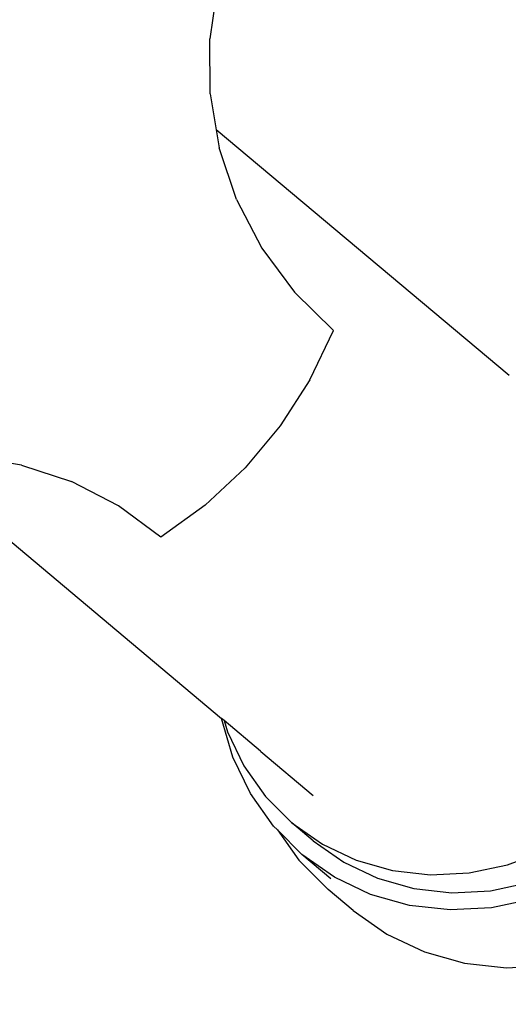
# Model space of a CAD drawing. Header units: metres. Extents: x 822482 to 822767, y 9662202 to 9662512.
# Drawn here: x 822662.0457 to 822662.0755, y 9662367.6726 to 9662367.7324 of the extents above; entities that cross this region are included whole.
import ezdxf

# ---------------------------------------------------------------- set-up
doc = ezdxf.new("R2010")
doc.units = ezdxf.units.M
doc.layers.add('#ARQ_MOB', color=250, linetype='Continuous', lineweight=0)
doc.layers.add('ARQ_NE_MOBILIÁRIOS', color=251, linetype='Continuous', lineweight=0)
doc.styles.add('ROMANS', font='romans', dxfattribs={"height": 0.2})

# ---------------------------------------------------------------- blocks, each defined once
blk = doc.blocks.new('BEBEDOURO ACQUA GELATA')
at = {"layer": '#ARQ_MOB'}
for p, q in [((55937.2942, -10094.948), (55937.4681, -10095.2318)), ((55937.2942, -10094.948), (55937.4681, -10095.2318)), ((55937.2942, -10094.948), (55937.4681, -10095.2318)), ((55937.2942, -10094.948), (55937.4681, -10095.2318)), ((55937.2942, -10094.948), (55937.4681, -10095.2318)), ((55937.2942, -10094.948), (55937.4681, -10095.2318)), ((55937.2942, -10094.948), (55937.4681, -10095.2318)), ((55937.2942, -10094.948), (55937.4681, -10095.2318)), ((55937.6843, -10095.4849), (55937.4681, -10095.2318)), ((55937.6843, -10095.4849), (55937.4681, -10095.2318)), ((55937.6843, -10095.4849), (55937.4681, -10095.2318)), ((55937.6843, -10095.4849), (55937.4681, -10095.2318)), ((55937.6843, -10095.4849), (55937.4681, -10095.2318)), ((55937.6843, -10095.4849), (55937.4681, -10095.2318)), ((55937.6843, -10095.4849), (55937.4681, -10095.2318)), ((55937.6843, -10095.4849), (55937.4681, -10095.2318)), ((55937.6843, -10095.4849), (55937.8539, -10095.6298)), ((55937.6843, -10095.4849), (55937.8539, -10095.6298)), ((55937.6843, -10095.4849), (55937.8539, -10095.6298)), ((55937.6843, -10095.4849), (55937.8539, -10095.6298)), ((55937.6843, -10095.4849), (55937.8539, -10095.6298)), ((55937.6843, -10095.4849), (55937.8539, -10095.6298)), ((55937.6843, -10095.4849), (55937.8539, -10095.6298)), ((55937.6843, -10095.4849), (55937.8539, -10095.6298)), ((55937.8539, -10095.6298), (55937.9374, -10095.7011)), ((55940.1787, -10095.6298), (55937.8539, -10095.6298)), ((55937.8539, -10095.6298), (55937.9374, -10095.7011)), ((55940.1787, -10095.6298), (55937.8539, -10095.6298)), ((55937.8539, -10095.6298), (55937.9374, -10095.7011)), ((55940.1787, -10095.6298), (55937.8539, -10095.6298)), ((55937.8539, -10095.6298), (55937.9374, -10095.7011)), ((55940.1787, -10095.6298), (55937.8539, -10095.6298)), ((55937.8539, -10095.6298), (55937.9374, -10095.7011)), ((55940.1787, -10095.6298), (55937.8539, -10095.6298)), ((55937.8539, -10095.6298), (55937.9374, -10095.7011)), ((55940.1787, -10095.6298), (55937.8539, -10095.6298)), ((55937.8539, -10095.6298), (55937.9374, -10095.7011)), ((55940.1787, -10095.6298), (55937.8539, -10095.6298)), ((55937.8539, -10095.6298), (55937.9374, -10095.7011)), ((55940.1787, -10095.6298), (55937.8539, -10095.6298)), ((55938.2212, -10095.875), (55937.9374, -10095.7011)), ((55938.2212, -10095.875), (55937.9374, -10095.7011)), ((55938.2212, -10095.875), (55937.9374, -10095.7011)), ((55938.2212, -10095.875), (55937.9374, -10095.7011)), ((55938.2212, -10095.875), (55937.9374, -10095.7011)), ((55938.2212, -10095.875), (55937.9374, -10095.7011)), ((55938.2212, -10095.875), (55937.9374, -10095.7011)), ((55938.2212, -10095.875), (55937.9374, -10095.7011)), ((55938.2212, -10095.875), (55938.5287, -10096.0024)), ((55938.2212, -10095.875), (55938.5287, -10096.0024)), ((55938.2212, -10095.875), (55938.5287, -10096.0024)), ((55938.2212, -10095.875), (55938.5287, -10096.0024)), ((55938.2212, -10095.875), (55938.5287, -10096.0024)), ((55938.2212, -10095.875), (55938.5287, -10096.0024)), ((55938.2212, -10095.875), (55938.5287, -10096.0024)), ((55938.2212, -10095.875), (55938.5287, -10096.0024)), ((55938.5287, -10096.0024), (55938.8524, -10096.0801)), ((55938.5287, -10096.0024), (55938.8524, -10096.0801)), ((55938.5287, -10096.0024), (55938.8524, -10096.0801)), ((55938.5287, -10096.0024), (55938.8524, -10096.0801)), ((55938.5287, -10096.0024), (55938.8524, -10096.0801)), ((55938.5287, -10096.0024), (55938.8524, -10096.0801)), ((55938.5287, -10096.0024), (55938.8524, -10096.0801)), ((55938.5287, -10096.0024), (55938.8524, -10096.0801)), ((55939.1842, -10096.1062), (55938.8524, -10096.0801)), ((55939.1842, -10096.1062), (55938.8524, -10096.0801)), ((55939.1842, -10096.1062), (55938.8524, -10096.0801)), ((55939.1842, -10096.1062), (55938.8524, -10096.0801)), ((55939.1842, -10096.1062), (55938.8524, -10096.0801)), ((55939.1842, -10096.1062), (55938.8524, -10096.0801)), ((55939.1842, -10096.1062), (55938.8524, -10096.0801)), ((55939.1842, -10096.1062), (55938.8524, -10096.0801)), ((55939.2667, -10096.4284), (55939.1842, -10096.1062)), ((55939.2667, -10096.4284), (55939.1842, -10096.1062)), ((55939.2667, -10096.4284), (55939.1842, -10096.1062)), ((55939.2667, -10096.4284), (55939.1842, -10096.1062)), ((55939.2667, -10096.4284), (55939.1842, -10096.1062)), ((55939.2667, -10096.4284), (55939.1842, -10096.1062)), ((55939.2667, -10096.4284), (55939.1842, -10096.1062)), ((55939.2667, -10096.4284), (55939.1842, -10096.1062)), ((55939.2667, -10096.4284), (55939.3085, -10096.7582)), ((55939.2667, -10096.4284), (55939.3085, -10096.7582)), ((55939.2667, -10096.4284), (55939.3085, -10096.7582)), ((55939.2667, -10096.4284), (55939.3085, -10096.7582)), ((55939.2667, -10096.4284), (55939.3085, -10096.7582)), ((55939.2667, -10096.4284), (55939.3085, -10096.7582)), ((55939.2667, -10096.4284), (55939.3085, -10096.7582)), ((55939.2667, -10096.4284), (55939.3085, -10096.7582)), ((55939.3085, -10096.7582), (55939.3091, -10097.0907)), ((55939.3085, -10096.7582), (55939.3091, -10097.0907)), ((55939.3085, -10096.7582), (55939.3091, -10097.0907)), ((55939.3085, -10096.7582), (55939.3091, -10097.0907)), ((55939.3085, -10096.7582), (55939.3091, -10097.0907)), ((55939.3085, -10096.7582), (55939.3091, -10097.0907)), ((55939.3085, -10096.7582), (55939.3091, -10097.0907)), ((55939.3085, -10096.7582), (55939.3091, -10097.0907)), ((55939.2685, -10097.4208), (55939.3091, -10097.0907)), ((55939.2685, -10097.4208), (55939.3091, -10097.0907)), ((55939.2685, -10097.4208), (55939.3091, -10097.0907)), ((55939.2685, -10097.4208), (55939.3091, -10097.0907)), ((55939.2685, -10097.4208), (55939.3091, -10097.0907)), ((55939.2685, -10097.4208), (55939.3091, -10097.0907)), ((55939.2685, -10097.4208), (55939.3091, -10097.0907)), ((55939.2685, -10097.4208), (55939.3091, -10097.0907)), ((55939.2685, -10097.4208), (55939.1872, -10097.7432)), ((55939.2685, -10097.4208), (55939.1872, -10097.7432)), ((55939.2685, -10097.4208), (55939.1872, -10097.7432)), ((55939.2685, -10097.4208), (55939.1872, -10097.7432)), ((55939.2685, -10097.4208), (55939.1872, -10097.7432)), ((55939.2685, -10097.4208), (55939.1872, -10097.7432)), ((55939.2685, -10097.4208), (55939.1872, -10097.7432)), ((55939.2685, -10097.4208), (55939.1872, -10097.7432)), ((55942.0833, -10097.9144), (55942.2017, -10097.7041)), ((55942.0833, -10097.9144), (55942.2017, -10097.7041)), ((55942.0833, -10097.9144), (55942.2017, -10097.7041)), ((55942.0833, -10097.9144), (55942.2017, -10097.7041)), ((55942.0833, -10097.9144), (55942.2017, -10097.7041)), ((55942.0833, -10097.9144), (55942.2017, -10097.7041)), ((55942.0833, -10097.9144), (55942.2017, -10097.7041)), ((55942.0833, -10097.9144), (55942.2017, -10097.7041)), ((55938.8668, -10097.7634), (55938.5536, -10097.8341)), ((55938.8668, -10097.7634), (55938.5536, -10097.8341)), ((55938.8668, -10097.7634), (55938.5536, -10097.8341)), ((55938.8668, -10097.7634), (55938.5536, -10097.8341)), ((55938.8668, -10097.7634), (55938.5536, -10097.8341)), ((55938.8668, -10097.7634), (55938.5536, -10097.8341)), ((55938.8668, -10097.7634), (55938.5536, -10097.8341)), ((55938.8668, -10097.7634), (55938.5536, -10097.8341)), ((55939.1872, -10097.7432), (55938.8668, -10097.7634)), ((55939.1872, -10097.7432), (55938.8668, -10097.7634)), ((55939.1872, -10097.7432), (55938.8668, -10097.7634)), ((55939.1872, -10097.7432), (55938.8668, -10097.7634)), ((55939.1872, -10097.7432), (55938.8668, -10097.7634)), ((55939.1872, -10097.7432), (55938.8668, -10097.7634)), ((55939.1872, -10097.7432), (55938.8668, -10097.7634)), ((55939.1872, -10097.7432), (55938.8668, -10097.7634)), ((55938.2555, -10097.9533), (55938.5536, -10097.8341)), ((55938.2555, -10097.9533), (55938.5536, -10097.8341)), ((55938.2555, -10097.9533), (55938.5536, -10097.8341)), ((55938.2555, -10097.9533), (55938.5536, -10097.8341)), ((55938.2555, -10097.9533), (55938.5536, -10097.8341)), ((55938.2555, -10097.9533), (55938.5536, -10097.8341)), ((55938.2555, -10097.9533), (55938.5536, -10097.8341)), ((55938.2555, -10097.9533), (55938.5536, -10097.8341)), ((55941.936, -10098.1019), (55942.0833, -10097.9144)), ((55941.936, -10098.1019), (55942.0833, -10097.9144)), ((55941.936, -10098.1019), (55942.0833, -10097.9144)), ((55941.936, -10098.1019), (55942.0833, -10097.9144)), ((55941.936, -10098.1019), (55942.0833, -10097.9144)), ((55941.936, -10098.1019), (55942.0833, -10097.9144)), ((55941.936, -10098.1019), (55942.0833, -10097.9144)), ((55941.936, -10098.1019), (55942.0833, -10097.9144)), ((55942.1056, -10098.1019), (55942.2528, -10097.9144)), ((55942.1056, -10098.1019), (55942.2528, -10097.9144)), ((55942.1056, -10098.1019), (55942.2528, -10097.9144)), ((55942.1056, -10098.1019), (55942.2528, -10097.9144)), ((55942.1056, -10098.1019), (55942.2528, -10097.9144)), ((55942.1056, -10098.1019), (55942.2528, -10097.9144)), ((55942.1056, -10098.1019), (55942.2528, -10097.9144)), ((55942.1056, -10098.1019), (55942.2528, -10097.9144)), ((55938.2555, -10097.9533), (55937.98, -10098.1182)), ((55938.2555, -10097.9533), (55937.98, -10098.1182)), ((55938.2555, -10097.9533), (55937.98, -10098.1182)), ((55938.2555, -10097.9533), (55937.98, -10098.1182)), ((55938.2555, -10097.9533), (55937.98, -10098.1182)), ((55938.2555, -10097.9533), (55937.98, -10098.1182)), ((55938.2555, -10097.9533), (55937.98, -10098.1182)), ((55938.2555, -10097.9533), (55937.98, -10098.1182)), ((55942.3331, -10097.9778), (55942.1758, -10098.1783)), ((55942.3331, -10097.9778), (55942.1758, -10098.1783)), ((55942.3331, -10097.9778), (55942.1758, -10098.1783)), ((55942.3331, -10097.9778), (55942.1758, -10098.1783)), ((55942.3331, -10097.9778), (55942.1758, -10098.1783)), ((55942.3331, -10097.9778), (55942.1758, -10098.1783)), ((55942.3331, -10097.9778), (55942.1758, -10098.1783)), ((55942.3331, -10097.9778), (55942.1758, -10098.1783)), ((55941.7636, -10098.2621), (55941.936, -10098.1019)), ((55941.7636, -10098.2621), (55941.936, -10098.1019)), ((55941.7636, -10098.2621), (55941.936, -10098.1019)), ((55941.7636, -10098.2621), (55941.936, -10098.1019)), ((55941.7636, -10098.2621), (55941.936, -10098.1019)), ((55941.7636, -10098.2621), (55941.936, -10098.1019)), ((55941.7636, -10098.2621), (55941.936, -10098.1019)), ((55941.7636, -10098.2621), (55941.936, -10098.1019)), ((55941.9331, -10098.2621), (55942.1056, -10098.1019)), ((55941.9331, -10098.2621), (55942.1056, -10098.1019)), ((55941.9331, -10098.2621), (55942.1056, -10098.1019)), ((55941.9331, -10098.2621), (55942.1056, -10098.1019)), ((55941.9331, -10098.2621), (55942.1056, -10098.1019)), ((55941.9331, -10098.2621), (55942.1056, -10098.1019)), ((55941.9331, -10098.2621), (55942.1056, -10098.1019)), ((55941.9331, -10098.2621), (55942.1056, -10098.1019)), ((55942.1758, -10098.1783), (55941.9915, -10098.3494)), ((55942.1758, -10098.1783), (55941.9915, -10098.3494)), ((55942.1758, -10098.1783), (55941.9915, -10098.3494)), ((55942.1758, -10098.1783), (55941.9915, -10098.3494)), ((55942.1758, -10098.1783), (55941.9915, -10098.3494)), ((55942.1758, -10098.1783), (55941.9915, -10098.3494)), ((55942.1758, -10098.1783), (55941.9915, -10098.3494)), ((55942.1758, -10098.1783), (55941.9915, -10098.3494)), ((55942.4818, -10098.3984), (55942.6728, -10098.2211)), ((55942.4818, -10098.3984), (55942.6728, -10098.2211)), ((55942.4818, -10098.3984), (55942.6728, -10098.2211)), ((55942.4818, -10098.3984), (55942.6728, -10098.2211)), ((55942.4818, -10098.3984), (55942.6728, -10098.2211)), ((55942.4818, -10098.3984), (55942.6728, -10098.2211)), ((55942.4818, -10098.3984), (55942.6728, -10098.2211)), ((55942.4818, -10098.3984), (55942.6728, -10098.2211)), ((55941.5702, -10098.3909), (55941.7636, -10098.2621)), ((55941.5702, -10098.3909), (55941.7636, -10098.2621)), ((55941.5702, -10098.3909), (55941.7636, -10098.2621)), ((55941.5702, -10098.3909), (55941.7636, -10098.2621)), ((55941.5702, -10098.3909), (55941.7636, -10098.2621)), ((55941.5702, -10098.3909), (55941.7636, -10098.2621)), ((55941.5702, -10098.3909), (55941.7636, -10098.2621)), ((55941.5702, -10098.3909), (55941.7636, -10098.2621)), ((55941.7398, -10098.3909), (55941.9331, -10098.2621)), ((55941.7398, -10098.3909), (55941.9331, -10098.2621)), ((55941.7398, -10098.3909), (55941.9331, -10098.2621)), ((55941.7398, -10098.3909), (55941.9331, -10098.2621)), ((55941.7398, -10098.3909), (55941.9331, -10098.2621)), ((55941.7398, -10098.3909), (55941.9331, -10098.2621)), ((55941.7398, -10098.3909), (55941.9331, -10098.2621)), ((55941.7398, -10098.3909), (55941.9331, -10098.2621)), ((55937.7108, -10098.3512), (55940.1787, -10098.3512)), ((55937.7108, -10098.3512), (55940.1787, -10098.3512)), ((55937.7108, -10098.3512), (55940.1787, -10098.3512)), ((55937.7108, -10098.3512), (55940.1787, -10098.3512)), ((55937.7108, -10098.3512), (55940.1787, -10098.3512)), ((55937.7108, -10098.3512), (55940.1787, -10098.3512)), ((55937.7108, -10098.3512), (55940.1787, -10098.3512)), ((55937.7108, -10098.3512), (55940.1787, -10098.3512)), ((55940.3827, -10098.4872), (55940.1787, -10098.3512)), ((55940.1985, -10098.3512), (55940.1787, -10098.3512)), ((55940.3827, -10098.4872), (55940.1787, -10098.3512)), ((55940.1985, -10098.3512), (55940.1787, -10098.3512)), ((55940.3827, -10098.4872), (55940.1787, -10098.3512)), ((55940.1985, -10098.3512), (55940.1787, -10098.3512)), ((55940.3827, -10098.4872), (55940.1787, -10098.3512)), ((55940.1985, -10098.3512), (55940.1787, -10098.3512)), ((55940.3827, -10098.4872), (55940.1787, -10098.3512)), ((55940.1985, -10098.3512), (55940.1787, -10098.3512)), ((55940.3827, -10098.4872), (55940.1787, -10098.3512)), ((55940.1985, -10098.3512), (55940.1787, -10098.3512)), ((55940.3827, -10098.4872), (55940.1787, -10098.3512)), ((55940.1985, -10098.3512), (55940.1787, -10098.3512)), ((55940.3827, -10098.4872), (55940.1787, -10098.3512)), ((55940.1985, -10098.3512), (55940.1787, -10098.3512)), ((55940.1985, -10098.3512), (55940.2582, -10098.3909)), ((55940.4876, -10098.3512), (55940.1985, -10098.3512)), ((55940.1985, -10098.3512), (55940.2582, -10098.3909)), ((55940.4876, -10098.3512), (55940.1985, -10098.3512)), ((55940.1985, -10098.3512), (55940.2582, -10098.3909)), ((55940.4876, -10098.3512), (55940.1985, -10098.3512)), ((55940.1985, -10098.3512), (55940.2582, -10098.3909)), ((55940.4876, -10098.3512), (55940.1985, -10098.3512)), ((55940.1985, -10098.3512), (55940.2582, -10098.3909)), ((55940.4876, -10098.3512), (55940.1985, -10098.3512)), ((55940.1985, -10098.3512), (55940.2582, -10098.3909)), ((55940.4876, -10098.3512), (55940.1985, -10098.3512)), ((55940.1985, -10098.3512), (55940.2582, -10098.3909)), ((55940.4876, -10098.3512), (55940.1985, -10098.3512)), ((55940.1985, -10098.3512), (55940.2582, -10098.3909)), ((55940.4876, -10098.3512), (55940.1985, -10098.3512)), ((55940.4876, -10098.3512), (55940.4912, -10098.3512)), ((55940.4876, -10098.3512), (55940.4912, -10098.3512)), ((55940.4876, -10098.3512), (55940.4912, -10098.3512)), ((55940.4876, -10098.3512), (55940.4912, -10098.3512)), ((55940.4876, -10098.3512), (55940.4912, -10098.3512)), ((55940.4876, -10098.3512), (55940.4912, -10098.3512)), ((55940.4876, -10098.3512), (55940.4912, -10098.3512)), ((55940.4876, -10098.3512), (55940.4912, -10098.3512)), ((55940.4912, -10098.3512), (55940.9069, -10098.3512)), ((55940.4912, -10098.3512), (55940.9069, -10098.3512)), ((55940.4912, -10098.3512), (55940.9069, -10098.3512)), ((55940.4912, -10098.3512), (55940.9069, -10098.3512)), ((55940.4912, -10098.3512), (55940.9069, -10098.3512)), ((55940.4912, -10098.3512), (55940.9069, -10098.3512)), ((55940.4912, -10098.3512), (55940.9069, -10098.3512)), ((55940.4912, -10098.3512), (55940.9069, -10098.3512)), ((55941.9915, -10098.3494), (55941.7849, -10098.4872)), ((55941.9915, -10098.3494), (55941.7849, -10098.4872)), ((55941.9915, -10098.3494), (55941.7849, -10098.4872)), ((55941.9915, -10098.3494), (55941.7849, -10098.4872)), ((55941.9915, -10098.3494), (55941.7849, -10098.4872)), ((55941.9915, -10098.3494), (55941.7849, -10098.4872)), ((55941.9915, -10098.3494), (55941.7849, -10098.4872)), ((55941.9915, -10098.3494), (55941.7849, -10098.4872)), ((55940.2582, -10098.3909), (55940.4677, -10098.4853)), ((55940.2582, -10098.3909), (55940.4677, -10098.4853)), ((55940.2582, -10098.3909), (55940.4677, -10098.4853)), ((55940.2582, -10098.3909), (55940.4677, -10098.4853)), ((55940.2582, -10098.3909), (55940.4677, -10098.4853)), ((55940.2582, -10098.3909), (55940.4677, -10098.4853)), ((55940.2582, -10098.3909), (55940.4677, -10098.4853)), ((55940.2582, -10098.3909), (55940.4677, -10098.4853)), ((55941.3607, -10098.4853), (55941.5702, -10098.3909)), ((55941.3607, -10098.4853), (55941.5702, -10098.3909)), ((55941.3607, -10098.4853), (55941.5702, -10098.3909)), ((55941.3607, -10098.4853), (55941.5702, -10098.3909)), ((55941.3607, -10098.4853), (55941.5702, -10098.3909)), ((55941.3607, -10098.4853), (55941.5702, -10098.3909)), ((55941.3607, -10098.4853), (55941.5702, -10098.3909)), ((55941.3607, -10098.4853), (55941.5702, -10098.3909)), ((55941.5303, -10098.4853), (55941.7398, -10098.3909)), ((55941.5303, -10098.4853), (55941.7398, -10098.3909)), ((55941.5303, -10098.4853), (55941.7398, -10098.3909)), ((55941.5303, -10098.4853), (55941.7398, -10098.3909)), ((55941.5303, -10098.4853), (55941.7398, -10098.3909)), ((55941.5303, -10098.4853), (55941.7398, -10098.3909)), ((55941.5303, -10098.4853), (55941.7398, -10098.3909)), ((55941.5303, -10098.4853), (55941.7398, -10098.3909)), ((55942.2678, -10098.5411), (55942.4818, -10098.3984)), ((55942.2678, -10098.5411), (55942.4818, -10098.3984)), ((55942.2678, -10098.5411), (55942.4818, -10098.3984)), ((55942.2678, -10098.5411), (55942.4818, -10098.3984)), ((55942.2678, -10098.5411), (55942.4818, -10098.3984)), ((55942.2678, -10098.5411), (55942.4818, -10098.3984)), ((55942.2678, -10098.5411), (55942.4818, -10098.3984)), ((55942.2678, -10098.5411), (55942.4818, -10098.3984)), ((55940.4677, -10098.4853), (55940.6882, -10098.5429)), ((55940.4677, -10098.4853), (55940.6882, -10098.5429)), ((55940.4677, -10098.4853), (55940.6882, -10098.5429)), ((55940.4677, -10098.4853), (55940.6882, -10098.5429)), ((55940.4677, -10098.4853), (55940.6882, -10098.5429)), ((55940.4677, -10098.4853), (55940.6882, -10098.5429)), ((55940.4677, -10098.4853), (55940.6882, -10098.5429)), ((55940.4677, -10098.4853), (55940.6882, -10098.5429)), ((55941.1403, -10098.5429), (55941.3607, -10098.4853)), ((55941.1403, -10098.5429), (55941.3607, -10098.4853)), ((55941.1403, -10098.5429), (55941.3607, -10098.4853)), ((55941.1403, -10098.5429), (55941.3607, -10098.4853)), ((55941.1403, -10098.5429), (55941.3607, -10098.4853)), ((55941.1403, -10098.5429), (55941.3607, -10098.4853)), ((55941.1403, -10098.5429), (55941.3607, -10098.4853)), ((55941.1403, -10098.5429), (55941.3607, -10098.4853)), ((55941.3098, -10098.5429), (55941.5303, -10098.4853)), ((55941.3098, -10098.5429), (55941.5303, -10098.4853)), ((55941.3098, -10098.5429), (55941.5303, -10098.4853)), ((55941.3098, -10098.5429), (55941.5303, -10098.4853)), ((55941.3098, -10098.5429), (55941.5303, -10098.4853)), ((55941.3098, -10098.5429), (55941.5303, -10098.4853)), ((55941.3098, -10098.5429), (55941.5303, -10098.4853)), ((55941.3098, -10098.5429), (55941.5303, -10098.4853)), ((55940.6066, -10098.588), (55940.3827, -10098.4872)), ((55940.6066, -10098.588), (55940.3827, -10098.4872)), ((55940.6066, -10098.588), (55940.3827, -10098.4872)), ((55940.6066, -10098.588), (55940.3827, -10098.4872)), ((55940.6066, -10098.588), (55940.3827, -10098.4872)), ((55940.6066, -10098.588), (55940.3827, -10098.4872)), ((55940.6066, -10098.588), (55940.3827, -10098.4872)), ((55940.6066, -10098.588), (55940.3827, -10098.4872)), ((55940.6882, -10098.5429), (55940.9142, -10098.5622)), ((55940.6882, -10098.5429), (55940.9142, -10098.5622)), ((55940.6882, -10098.5429), (55940.9142, -10098.5622)), ((55940.6882, -10098.5429), (55940.9142, -10098.5622)), ((55940.6882, -10098.5429), (55940.9142, -10098.5622)), ((55940.6882, -10098.5429), (55940.9142, -10098.5622)), ((55940.6882, -10098.5429), (55940.9142, -10098.5622)), ((55940.6882, -10098.5429), (55940.9142, -10098.5622)), ((55940.9142, -10098.5622), (55941.1403, -10098.5429)), ((55940.9142, -10098.5622), (55941.1403, -10098.5429)), ((55940.9142, -10098.5622), (55941.1403, -10098.5429)), ((55940.9142, -10098.5622), (55941.1403, -10098.5429)), ((55940.9142, -10098.5622), (55941.1403, -10098.5429)), ((55940.9142, -10098.5622), (55941.1403, -10098.5429)), ((55940.9142, -10098.5622), (55941.1403, -10098.5429)), ((55940.9142, -10098.5622), (55941.1403, -10098.5429)), ((55941.0838, -10098.5622), (55941.3098, -10098.5429)), ((55941.0838, -10098.5622), (55941.3098, -10098.5429)), ((55941.0838, -10098.5622), (55941.3098, -10098.5429)), ((55941.0838, -10098.5622), (55941.3098, -10098.5429)), ((55941.0838, -10098.5622), (55941.3098, -10098.5429)), ((55941.0838, -10098.5622), (55941.3098, -10098.5429)), ((55941.0838, -10098.5622), (55941.3098, -10098.5429)), ((55941.0838, -10098.5622), (55941.3098, -10098.5429)), ((55941.7849, -10098.4872), (55941.561, -10098.588)), ((55941.7849, -10098.4872), (55941.561, -10098.588)), ((55941.7849, -10098.4872), (55941.561, -10098.588)), ((55941.7849, -10098.4872), (55941.561, -10098.588)), ((55941.7849, -10098.4872), (55941.561, -10098.588)), ((55941.7849, -10098.4872), (55941.561, -10098.588)), ((55941.7849, -10098.4872), (55941.561, -10098.588)), ((55941.7849, -10098.4872), (55941.561, -10098.588)), ((55942.0358, -10098.6456), (55942.2678, -10098.5411)), ((55942.0358, -10098.6456), (55942.2678, -10098.5411)), ((55942.0358, -10098.6456), (55942.2678, -10098.5411)), ((55942.0358, -10098.6456), (55942.2678, -10098.5411)), ((55942.0358, -10098.6456), (55942.2678, -10098.5411)), ((55942.0358, -10098.6456), (55942.2678, -10098.5411)), ((55942.0358, -10098.6456), (55942.2678, -10098.5411)), ((55942.0358, -10098.6456), (55942.2678, -10098.5411)), ((55940.8422, -10098.6496), (55940.6066, -10098.588)), ((55940.8422, -10098.6496), (55940.6066, -10098.588)), ((55940.8422, -10098.6496), (55940.6066, -10098.588)), ((55940.8422, -10098.6496), (55940.6066, -10098.588)), ((55940.8422, -10098.6496), (55940.6066, -10098.588)), ((55940.8422, -10098.6496), (55940.6066, -10098.588)), ((55940.8422, -10098.6496), (55940.6066, -10098.588)), ((55940.8422, -10098.6496), (55940.6066, -10098.588)), ((55941.0838, -10098.5622), (55940.9142, -10098.5622)), ((55941.0838, -10098.5622), (55940.9142, -10098.5622)), ((55941.0838, -10098.5622), (55940.9142, -10098.5622)), ((55941.0838, -10098.5622), (55940.9142, -10098.5622)), ((55941.0838, -10098.5622), (55940.9142, -10098.5622)), ((55941.0838, -10098.5622), (55940.9142, -10098.5622)), ((55941.0838, -10098.5622), (55940.9142, -10098.5622)), ((55941.0838, -10098.5622), (55940.9142, -10098.5622)), ((55941.561, -10098.588), (55941.3254, -10098.6496)), ((55941.561, -10098.588), (55941.3254, -10098.6496)), ((55941.561, -10098.588), (55941.3254, -10098.6496)), ((55941.561, -10098.588), (55941.3254, -10098.6496)), ((55941.561, -10098.588), (55941.3254, -10098.6496)), ((55941.561, -10098.588), (55941.3254, -10098.6496)), ((55941.561, -10098.588), (55941.3254, -10098.6496)), ((55941.561, -10098.588), (55941.3254, -10098.6496)), ((55940.8748, -10098.6523), (55940.8422, -10098.6496)), ((55940.8748, -10098.6523), (55940.8422, -10098.6496)), ((55940.8748, -10098.6523), (55940.8422, -10098.6496)), ((55940.8748, -10098.6523), (55940.8422, -10098.6496)), ((55940.8748, -10098.6523), (55940.8422, -10098.6496)), ((55940.8748, -10098.6523), (55940.8422, -10098.6496)), ((55940.8748, -10098.6523), (55940.8422, -10098.6496)), ((55940.8748, -10098.6523), (55940.8422, -10098.6496)), ((55940.8748, -10098.6523), (55941.0931, -10098.7094)), ((55941.0838, -10098.6702), (55940.8748, -10098.6523)), ((55940.8748, -10098.6523), (55941.0931, -10098.7094)), ((55941.0838, -10098.6702), (55940.8748, -10098.6523)), ((55940.8748, -10098.6523), (55941.0931, -10098.7094)), ((55941.0838, -10098.6702), (55940.8748, -10098.6523)), ((55940.8748, -10098.6523), (55941.0931, -10098.7094)), ((55941.0838, -10098.6702), (55940.8748, -10098.6523)), ((55940.8748, -10098.6523), (55941.0931, -10098.7094)), ((55941.0838, -10098.6702), (55940.8748, -10098.6523)), ((55940.8748, -10098.6523), (55941.0931, -10098.7094)), ((55941.0838, -10098.6702), (55940.8748, -10098.6523)), ((55940.8748, -10098.6523), (55941.0931, -10098.7094)), ((55941.0838, -10098.6702), (55940.8748, -10098.6523)), ((55940.8748, -10098.6523), (55941.0931, -10098.7094)), ((55941.0838, -10098.6702), (55940.8748, -10098.6523)), ((55941.3254, -10098.6496), (55941.0838, -10098.6702)), ((55941.3254, -10098.6496), (55941.0838, -10098.6702)), ((55941.3254, -10098.6496), (55941.0838, -10098.6702)), ((55941.3254, -10098.6496), (55941.0838, -10098.6702)), ((55941.3254, -10098.6496), (55941.0838, -10098.6702)), ((55941.3254, -10098.6496), (55941.0838, -10098.6702)), ((55941.3254, -10098.6496), (55941.0838, -10098.6702)), ((55941.3254, -10098.6496), (55941.0838, -10098.6702)), ((55941.7917, -10098.7094), (55942.0358, -10098.6456)), ((55941.7917, -10098.7094), (55942.0358, -10098.6456)), ((55941.7917, -10098.7094), (55942.0358, -10098.6456)), ((55941.7917, -10098.7094), (55942.0358, -10098.6456)), ((55941.7917, -10098.7094), (55942.0358, -10098.6456)), ((55941.7917, -10098.7094), (55942.0358, -10098.6456)), ((55941.7917, -10098.7094), (55942.0358, -10098.6456)), ((55941.7917, -10098.7094), (55942.0358, -10098.6456)), ((55941.315, -10098.6702), (55941.0838, -10098.6702)), ((55941.315, -10098.6702), (55941.0838, -10098.6702)), ((55941.315, -10098.6702), (55941.0838, -10098.6702)), ((55941.315, -10098.6702), (55941.0838, -10098.6702)), ((55941.315, -10098.6702), (55941.0838, -10098.6702)), ((55941.315, -10098.6702), (55941.0838, -10098.6702)), ((55941.315, -10098.6702), (55941.0838, -10098.6702)), ((55941.315, -10098.6702), (55941.0838, -10098.6702)), ((55941.0931, -10098.7094), (55941.3434, -10098.7308)), ((55941.0931, -10098.7094), (55941.3434, -10098.7308)), ((55941.0931, -10098.7094), (55941.3434, -10098.7308)), ((55941.0931, -10098.7094), (55941.3434, -10098.7308)), ((55941.0931, -10098.7094), (55941.3434, -10098.7308)), ((55941.0931, -10098.7094), (55941.3434, -10098.7308)), ((55941.0931, -10098.7094), (55941.3434, -10098.7308)), ((55941.0931, -10098.7094), (55941.3434, -10098.7308)), ((55941.5414, -10098.7308), (55941.7917, -10098.7094)), ((55941.5414, -10098.7308), (55941.7917, -10098.7094)), ((55941.5414, -10098.7308), (55941.7917, -10098.7094)), ((55941.5414, -10098.7308), (55941.7917, -10098.7094)), ((55941.5414, -10098.7308), (55941.7917, -10098.7094)), ((55941.5414, -10098.7308), (55941.7917, -10098.7094)), ((55941.5414, -10098.7308), (55941.7917, -10098.7094)), ((55941.5414, -10098.7308), (55941.7917, -10098.7094)), ((55941.5414, -10098.7308), (55941.3434, -10098.7308)), ((55941.5414, -10098.7308), (55941.3434, -10098.7308)), ((55941.5414, -10098.7308), (55941.3434, -10098.7308)), ((55941.5414, -10098.7308), (55941.3434, -10098.7308)), ((55941.5414, -10098.7308), (55941.3434, -10098.7308)), ((55941.5414, -10098.7308), (55941.3434, -10098.7308)), ((55941.5414, -10098.7308), (55941.3434, -10098.7308)), ((55941.5414, -10098.7308), (55941.3434, -10098.7308))]:
    blk.add_line(p, q, dxfattribs=at)
blk = doc.blocks.new('A$C8f1b9c42')
at = {"layer": 'ARQ_NE_MOBILIÁRIOS', "xscale": 0.01, "yscale": 0.01, "zscale": 0.01, "rotation": 180.000000003544}
blk.add_blockref('BEBEDOURO ACQUA GELATA', (868.746878, -297.309597), dxfattribs=at)
at = {"layer": 'ARQ_NE_MOBILIÁRIOS', "insert": (309.025475, -196.487051), "char_height": 0.120524, "attachment_point": 5, "rotation": 270, "style": 'ROMANS'}
blk.add_mtext('BEBEDOURO', dxfattribs=at)

msp = doc.modelspace()

# ---------------------------------------------------------------- block references
at = {"ltscale": 10, "rotation": 140.0090103764572}
msp.add_blockref('A$C8f1b9c42', (822772.889045, 9662018.469656), dxfattribs=at)

doc.saveas('drawing.dxf')
